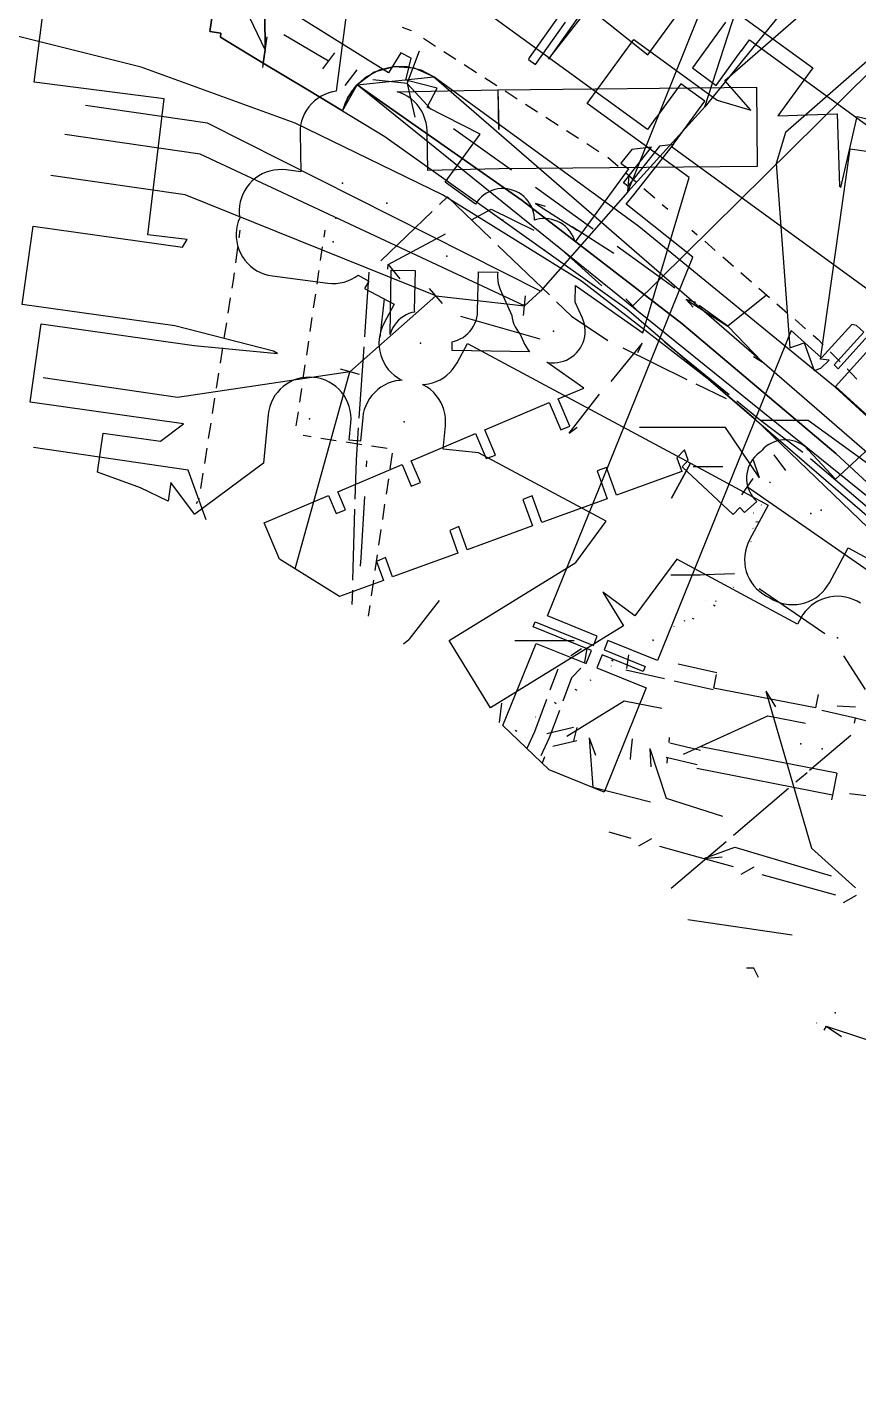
# Model space of a CAD drawing. Header units: metres. Extents: x -3782 to -2031, y 18790 to 19846.
# Drawn here: x -2249.2 to -2207.2, y 19476.4 to 19544.5 of the extents above; entities that cross this region are included whole.
import ezdxf

# ---------------------------------------------------------------- set-up
doc = ezdxf.new("R2010")
doc.units = ezdxf.units.M
for name, color, linetype in [('BOUNDARY', 7, 'Continuous'), ('CURB', 7, 'Continuous'), ('ELECTR_CABLE', 7, 'Continuous'), ('ELECTR_CABLE_COMM', 7, 'Continuous'), ('GAS', 7, 'Continuous'), ('GRASS', 7, 'Continuous'), ('GROUND', 7, 'Continuous'), ('HEAT', 7, 'Continuous'), ('OVERHEAD_POWER_LINE', 7, 'Continuous'), ('ROAD', 7, 'Continuous'), ('SEWER', 7, 'Continuous'), ('SIDEWALK_PATH', 7, 'Continuous'), ('TREE', 7, 'Continuous'), ('WATER_PIPELINE', 7, 'Continuous')]:
    doc.layers.add(name, color=color, linetype=linetype)

msp = doc.modelspace()

# ---------------------------------------------------------------- linework, layer by layer
at = {"layer": 'BOUNDARY'}
msp.add_lwpolyline([(-2172.426, 19475.476), (-2174.146, 19480.033), (-2177.941, 19487.572), (-2182.51, 19494.669), (-2187.801, 19501.246), (-2193.756, 19507.228), (-2200.307, 19512.55), (-2201.821, 19513.652), (-2203.17, 19515.115), (-2206.266, 19518.791), (-2212.403, 19524.677), (-2214.641, 19526.605), (-2221.186, 19531.68), (-2228.22, 19536.05), (-2235.668, 19539.67), (-2243.45, 19542.501), (-2251.484, 19544.512)], dxfattribs=at)
at = {"layer": 'CURB'}
for points in [[(-2237.283, 19542.706), (-2237.19, 19543.38), (-2240.031, 19549.341)], [(-2230.264, 19544.527), (-2229.81, 19544.36)], [(-2237.101, 19544.027), (-2237.198, 19543.326)], [(-2229.184, 19543.957), (-2228.572, 19543.562)], [(-2228.152, 19543.291), (-2227.54, 19542.897)], [(-2237.267, 19542.831), (-2237.315, 19542.48)], [(-2227.12, 19542.626), (-2226.508, 19542.232)], [(-2233.27, 19540.285), (-2232.532, 19541.612)], [(-2232.532, 19541.612), (-2228.664, 19542.011)], [(-2200.902, 19513.393), (-2200.571, 19515.14), (-2200.858, 19516.045), (-2232.532, 19541.612)], [(-2228.664, 19542.011), (-2189.949, 19508.442), (-2187.164, 19505.419), (-2168.5, 19483.695)], [(-2226.088, 19541.961), (-2225.476, 19541.567)], [(-2225.056, 19541.296), (-2224.444, 19540.901)], [(-2224.023, 19540.631), (-2223.412, 19540.236)], [(-2222.991, 19539.965), (-2222.379, 19539.571)], [(-2221.959, 19539.3), (-2221.347, 19538.906)], [(-2220.927, 19538.635), (-2220.315, 19538.24)], [(-2219.866, 19537.951), (-2219.342, 19537.496)], [(-2218.965, 19537.169), (-2218.415, 19536.691)], [(-2218.037, 19536.364), (-2217.487, 19535.886)], [(-2217.11, 19535.559), (-2216.835, 19535.32)], [(-2238.455, 19534.258), (-2238.509, 19533.871)], [(-2234.172, 19534.258), (-2234.223, 19533.909)], [(-2215.611, 19534.258), (-2215.344, 19534.026)], [(-2238.578, 19533.375), (-2238.686, 19532.6)], [(-2234.296, 19533.414), (-2234.398, 19532.716)], [(-2214.966, 19533.698), (-2214.431, 19533.233)], [(-2214.053, 19532.905), (-2213.518, 19532.441)], [(-2238.754, 19532.105), (-2238.808, 19531.719)], [(-2234.481, 19532.152), (-2234.573, 19531.524)], [(-2234.471, 19532.222), (-2234.481, 19532.152)], [(-2213.14, 19532.113), (-2212.605, 19531.648)], [(-2238.808, 19531.719), (-2238.868, 19531.331)], [(-2212.227, 19531.32), (-2211.692, 19530.856)], [(-2238.946, 19530.837), (-2239.066, 19530.064)], [(-2234.646, 19531.029), (-2234.749, 19530.331)], [(-2211.314, 19530.528), (-2210.779, 19530.063)], [(-2239.144, 19529.57), (-2239.264, 19528.797)], [(-2234.821, 19529.836), (-2234.924, 19529.138)], [(-2210.401, 19529.735), (-2209.865, 19529.271)], [(-2234.996, 19528.644), (-2235.099, 19527.946)], [(-2209.488, 19528.943), (-2209.238, 19528.726)], [(-2209.238, 19528.726), (-2208.973, 19528.457)], [(-2239.342, 19528.303), (-2239.462, 19527.53)], [(-2208.622, 19528.1), (-2208.125, 19527.595)], [(-2235.172, 19527.451), (-2235.274, 19526.753)], [(-2207.774, 19527.239), (-2207.276, 19526.733)], [(-2239.539, 19527.036), (-2239.66, 19526.263)], [(-2235.347, 19526.258), (-2235.449, 19525.56)], [(-2239.737, 19525.769), (-2239.858, 19524.996)], [(-2239.935, 19524.502), (-2240.056, 19523.729)], [(-2235.522, 19525.066), (-2235.625, 19524.368)], [(-2235.26, 19523.885), (-2234.866, 19523.824)], [(-2240.133, 19523.235), (-2240.254, 19522.462)], [(-2234.372, 19523.747), (-2233.586, 19523.625)], [(-2233.092, 19523.549), (-2232.305, 19523.427)], [(-2231.811, 19523.35), (-2231.024, 19523.228)], [(-2230.77, 19522.975), (-2230.885, 19522.187)], [(-2240.331, 19521.968), (-2240.451, 19521.195)], [(-2230.957, 19521.693), (-2231.073, 19520.905)], [(-2240.599, 19520.54), (-2240.671, 19520.426)], [(-2240.528, 19520.701), (-2240.535, 19520.659)], [(-2231.145, 19520.41), (-2231.26, 19519.623)], [(-2231.333, 19519.128), (-2231.448, 19518.34)], [(-2231.52, 19517.846), (-2231.635, 19517.058)], [(-2231.708, 19516.563), (-2231.823, 19515.776)], [(-2231.895, 19515.281), (-2231.975, 19514.737)]]:
    msp.add_lwpolyline(points, dxfattribs=at)
at = {"layer": 'ELECTR_CABLE'}
for points in [[(-2197.162, 19551.618), (-2218.608, 19530.434)], [(-2214.956, 19540.487), (-2212.027, 19549.566)], [(-2218.853, 19536.198), (-2214.138, 19547.942)], [(-2209.586, 19547.113), (-2214.956, 19540.487)], [(-2236.232, 19544.146), (-2233.982, 19542.817)], [(-2233.682, 19543.217), (-2234.282, 19542.417)], [(-2230.004, 19541.679), (-2229.39, 19543.318)], [(-2232.551, 19542.369), (-2233.151, 19541.569)], [(-2230.004, 19541.679), (-2231.745, 19541.856)], [(-2230.004, 19541.679), (-2229.611, 19539.974)], [(-2228.789, 19540.355), (-2230.004, 19541.679)], [(-2240.094, 19539.666), (-2246.268, 19540.568)], [(-2214.956, 19540.487), (-2218.853, 19536.198)], [(-2223.266, 19531.175), (-2240.094, 19539.666)], [(-2240.473, 19538.095), (-2247.3, 19539.093)], [(-2224.739, 19537.284), (-2227.656, 19539.383)], [(-2224.08, 19530.44), (-2240.473, 19538.095)], [(-2241.231, 19536.037), (-2248.016, 19537.029)], [(-2218.853, 19536.198), (-2218.787, 19537.034)], [(-2220.605, 19534.308), (-2223.522, 19536.408)], [(-2218.853, 19536.198), (-2223.266, 19531.175)], [(-2228.55, 19530.93), (-2241.231, 19536.037)], [(-2228.377, 19535.552), (-2227.973, 19535.941)], [(-2227.973, 19535.941), (-2225.778, 19533.83)], [(-2231.334, 19532.703), (-2228.737, 19535.205)], [(-2226.747, 19534.78), (-2225.754, 19535.314)], [(-2225.754, 19535.314), (-2223.605, 19534.257)], [(-2230.965, 19532.514), (-2228.069, 19534.07)], [(-2225.418, 19533.483), (-2222.819, 19530.984)], [(-2222.371, 19533.43), (-2220.16, 19531.438)], [(-2216.471, 19531.332), (-2219.388, 19533.432)], [(-2232.133, 19529.127), (-2231.93, 19532.128)], [(-2230.99, 19532.28), (-2230.965, 19532.514)], [(-2230.965, 19532.514), (-2230.377, 19531.789)], [(-2232.9, 19527.09), (-2228.55, 19530.93)], [(-2231.364, 19528.829), (-2231.152, 19530.789)], [(-2228.219, 19530.555), (-2228.881, 19531.305)], [(-2228.55, 19530.93), (-2224.08, 19530.44)], [(-2224.134, 19529.943), (-2224.026, 19530.937)], [(-2224.08, 19530.44), (-2223.266, 19531.175)], [(-2222.459, 19530.637), (-2221.701, 19529.908)], [(-2218.959, 19530.79), (-2218.257, 19530.078)], [(-2213.795, 19529.406), (-2215.253, 19530.456)], [(-2227.313, 19529.916), (-2223.294, 19528.763)], [(-2221.701, 19529.908), (-2219.866, 19528.673)], [(-2232.152, 19528.857), (-2232.133, 19529.127)], [(-2213.726, 19525.926), (-2217.003, 19528.598)], [(-2232.429, 19524.761), (-2232.185, 19528.359)], [(-2219.109, 19528.302), (-2215.872, 19526.713)], [(-2241.609, 19525.802), (-2248.395, 19526.793)], [(-2232.9, 19527.09), (-2241.609, 19525.802)], [(-2235.671, 19517.134), (-2232.9, 19527.09)], [(-2232.418, 19526.956), (-2233.382, 19527.224)], [(-2215.423, 19526.493), (-2213.886, 19525.739)], [(-2212.146, 19524.638), (-2213.338, 19525.61)], [(-2210.002, 19523.012), (-2212.146, 19524.638)], [(-2212.096, 19524.647), (-2209.739, 19524.647)], [(-2209.739, 19524.647), (-2205.62, 19521.672)], [(-2232.573, 19522.635), (-2232.463, 19524.262)], [(-2213.921, 19524.289), (-2218.268, 19524.289)], [(-2212.198, 19521.737), (-2213.921, 19524.289)], [(-2232.629, 19520.66), (-2232.573, 19522.635)], [(-2232.056, 19522.291), (-2232.039, 19522.589)], [(-2212.198, 19521.737), (-2212.494, 19522.622)], [(-2211.48, 19522.9), (-2210.88, 19522.1)], [(-2206.402, 19519.947), (-2209.618, 19522.693)], [(-2214.054, 19522.299), (-2215.55, 19522.299)], [(-2213.086, 19520.873), (-2212.517, 19521.694)], [(-2212.801, 19521.283), (-2201.21, 19513.25)], [(-2211.697, 19521.542), (-2211.685, 19521.532)], [(-2211.685, 19521.532), (-2211.646, 19521.499)], [(-2211.491, 19521.351), (-2211.489, 19521.348)], [(-2232.323, 19517.685), (-2232.143, 19520.794)], [(-2232.745, 19516.556), (-2232.643, 19520.16)], [(-2212.507, 19519.943), (-2212.515, 19519.952)], [(-2212.112, 19520.365), (-2212.1, 19520.355)], [(-2212.527, 19519.188), (-2212.516, 19519.178)], [(-2212.272, 19519.504), (-2212.381, 19519.488)], [(-2212.64, 19518.52), (-2212.611, 19518.495)], [(-2232.366, 19517.278), (-2232.323, 19517.685)], [(-2215.19, 19516.823), (-2216.687, 19516.823)], [(-2215.477, 19516.825), (-2213.469, 19516.906)], [(-2232.779, 19515.337), (-2232.759, 19516.056)], [(-2213.566, 19516.246), (-2213.554, 19516.236)], [(-2213.515, 19516.204), (-2213.497, 19516.189)], [(-2212.207, 19516.149), (-2208.901, 19513.864)], [(-2214.95, 19515.54), (-2214.946, 19515.538)], [(-2214.44, 19515.248), (-2214.527, 19515.297)], [(-2214.421, 19515.542), (-2214.41, 19515.491)], [(-2216.551, 19514.545), (-2216.549, 19514.545)], [(-2216.004, 19514.542), (-2215.993, 19514.492)], [(-2215.496, 19514.582), (-2215.582, 19514.631)], [(-2216.535, 19514.224), (-2216.531, 19514.209)], [(-2221.566, 19513.491), (-2224.558, 19513.487)], [(-2221.202, 19513.09), (-2221.738, 19512.741)], [(-2220.932, 19513.101), (-2221.036, 19512.409)], [(-2217.59, 19513.558), (-2217.587, 19513.543)], [(-2217.587, 19513.543), (-2217.576, 19513.493)], [(-2219.684, 19512.534), (-2219.598, 19512.485)], [(-2218.811, 19512.781), (-2218.915, 19512.089)], [(-2214.352, 19511.87), (-2216.316, 19512.311)], [(-2207.949, 19512.739), (-2206.857, 19511.031)], [(-2222.389, 19512.067), (-2222.787, 19511)], [(-2221.697, 19511.631), (-2222.139, 19510.449)], [(-2221.226, 19512.121), (-2221.697, 19511.631)], [(-2219.701, 19512.225), (-2219.697, 19512.21)], [(-2216.995, 19511.567), (-2218.959, 19512.008)], [(-2214.381, 19511.787), (-2214.515, 19511.099)], [(-2221.415, 19510.983), (-2221.51, 19511.038)], [(-2220.753, 19511.544), (-2220.742, 19511.494)], [(-2214.544, 19511.016), (-2216.507, 19511.457)], [(-2209.37, 19510.101), (-2214.515, 19511.099)], [(-2211.875, 19510.944), (-2209.563, 19503.02)], [(-2211.875, 19510.944), (-2211.383, 19510.15)], [(-2225.334, 19509.367), (-2225.214, 19510.345)], [(-2222.962, 19510.531), (-2223.571, 19508.899)], [(-2222.47, 19510.317), (-2222.565, 19510.372)], [(-2221.931, 19508.679), (-2219.033, 19510.455)], [(-2219.033, 19510.455), (-2217.126, 19510.092)], [(-2209.236, 19510.789), (-2209.37, 19510.101)], [(-2208.28, 19510.206), (-2207.347, 19510.162)], [(-2223.497, 19509.634), (-2223.525, 19509.65)], [(-2222.313, 19509.981), (-2222.833, 19508.589)], [(-2216.042, 19507.772), (-2211.771, 19509.705)], [(-2211.771, 19509.705), (-2209.865, 19509.333)], [(-2207.348, 19509.577), (-2209.052, 19509.976)], [(-2207.355, 19509.579), (-2207.417, 19509.337)], [(-2198.963, 19507.451), (-2207.355, 19509.579)], [(-2224.466, 19508.918), (-2224.552, 19508.968)], [(-2223.571, 19508.899), (-2223.965, 19508.054)], [(-2221.6, 19509.118), (-2222.946, 19508.796)], [(-2221.432, 19509.117), (-2221.606, 19508.439)], [(-2222.833, 19508.589), (-2223.258, 19507.679)], [(-2221.438, 19508.438), (-2222.64, 19508.15)], [(-2220.81, 19508.597), (-2220.613, 19506.095)], [(-2220.81, 19508.597), (-2220.49, 19507.719)], [(-2218.631, 19508.54), (-2218.711, 19507.744)], [(-2216.759, 19508.605), (-2216.784, 19508.356)], [(-2215.179, 19507.952), (-2216.737, 19508.323)], [(-2209.666, 19506.953), (-2207.585, 19508.729)], [(-2223.06, 19507.632), (-2223.186, 19507.306)], [(-2218.71, 19507.744), (-2218.735, 19507.495)], [(-2217.747, 19508.05), (-2216.907, 19505.547)], [(-2217.747, 19508.05), (-2217.698, 19507.117)], [(-2215.352, 19507.222), (-2216.911, 19507.593)], [(-2216.863, 19507.56), (-2216.888, 19507.311)], [(-2208.29, 19506.798), (-2215.158, 19508.139)], [(-2208.506, 19505.694), (-2215.373, 19507.036)], [(-2210.355, 19506.365), (-2209.794, 19506.844)], [(-2208.29, 19506.798), (-2208.506, 19505.694)], [(-2220.613, 19506.095), (-2217.714, 19505.354)], [(-2216.907, 19505.547), (-2214.061, 19504.625)], [(-2213.504, 19503.677), (-2210.735, 19506.041)], [(-2208.506, 19505.694), (-2208.553, 19505.449)], [(-2206.36, 19505.604), (-2207.651, 19505.755)], [(-2215.413, 19502.047), (-2213.885, 19503.352)], [(-2209.563, 19503.02), (-2207.348, 19501.009)], [(-2216.654, 19500.988), (-2215.413, 19502.047)], [(-2212.485, 19496.945), (-2212.853, 19496.945)], [(-2212.245, 19496.481), (-2212.485, 19496.945)], [(-2209.316, 19494.166), (-2209.307, 19494.178)], [(-2208.828, 19494.009), (-2208.951, 19493.805)], [(-2208.828, 19494.009), (-2201.187, 19491.491)], [(-2208.828, 19494.009), (-2208.051, 19493.49)]]:
    msp.add_lwpolyline(points, dxfattribs=at)
at = {"layer": 'ELECTR_CABLE_COMM'}
for points in [[(-2241.068, 19522.119), (-2248.893, 19523.263)], [(-2240.161, 19519.617), (-2241.068, 19522.119)], [(-2219.814, 19503.83), (-2218.693, 19503.519)], [(-2218.297, 19503.134), (-2217.644, 19503.502)], [(-2217.248, 19503.117), (-2215.009, 19502.495)], [(-2215.009, 19502.495), (-2213.451, 19503.071)], [(-2213.451, 19503.071), (-2208.582, 19501.618)], [(-2215.009, 19502.495), (-2214.078, 19502.573)], [(-2215.009, 19502.495), (-2213.521, 19502.082)], [(-2213.124, 19501.697), (-2212.472, 19502.065)], [(-2212.075, 19501.68), (-2208.348, 19500.645)], [(-2207.951, 19500.259), (-2207.299, 19500.628)]]:
    msp.add_lwpolyline(points, dxfattribs=at)
at = {"layer": 'GAS'}
for points in [[(-2183.357, 19544.715), (-2208.358, 19521.67), (-2209.713, 19523.14), (-2209.825, 19523.25), (-2209.947, 19523.349), (-2210.079, 19523.435), (-2210.218, 19523.508), (-2210.363, 19523.567), (-2210.514, 19523.611), (-2210.668, 19523.641), (-2210.824, 19523.655), (-2210.981, 19523.653), (-2211.138, 19523.637), (-2211.291, 19523.605), (-2211.441, 19523.558), (-2211.586, 19523.497), (-2211.724, 19523.421), (-2211.853, 19523.333), (-2211.974, 19523.232), (-2212.084, 19523.12), (-2212.14, 19523.05), (-2212.215, 19523), (-2212.335, 19522.899), (-2212.445, 19522.787), (-2212.544, 19522.665), (-2212.63, 19522.534), (-2212.703, 19522.395), (-2212.762, 19522.249), (-2212.806, 19522.098), (-2212.836, 19521.944), (-2212.85, 19521.788), (-2212.848, 19521.631), (-2212.832, 19521.475), (-2212.8, 19521.321), (-2212.753, 19521.171), (-2212.692, 19521.027), (-2212.616, 19520.889), (-2212.528, 19520.759), (-2212.427, 19520.638), (-2212.329, 19520.532), (-2212.964, 19519.979), (-2213.19, 19520.239), (-2213.526, 19519.879), (-2216.108, 19522.289), (-2215.796, 19522.623), (-2215.988, 19523.15), (-2216.371, 19522.74), (-2216.122, 19522.057), (-2219.424, 19520.853), (-2219.938, 19522.262), (-2220.408, 19522.09), (-2219.894, 19520.681), (-2223.196, 19519.476), (-2223.692, 19520.834), (-2224.153, 19520.639), (-2223.666, 19519.305), (-2226.969, 19518.1), (-2227.396, 19519.271), (-2227.857, 19519.076), (-2227.438, 19517.929), (-2230.741, 19516.724), (-2231.1, 19517.708), (-2231.561, 19517.513), (-2231.21, 19516.553), (-2233.432, 19515.742), (-2236.452, 19517.619), (-2237.23, 19519.463), (-2233.975, 19520.836), (-2233.597, 19519.94), (-2233.127, 19520.111), (-2233.515, 19521.03), (-2230.26, 19522.404), (-2229.805, 19521.323), (-2229.334, 19521.495), (-2229.8, 19522.598), (-2226.546, 19523.971), (-2226.012, 19522.707), (-2225.542, 19522.879), (-2226.085, 19524.166), (-2222.831, 19525.539), (-2222.247, 19524.157), (-2221.787, 19524.351), (-2222.37, 19525.733), (-2221.082, 19526.277), (-2222.952, 19527.592), (-2222.875, 19527.575), (-2222.719, 19527.557), (-2222.562, 19527.553), (-2222.406, 19527.565), (-2222.251, 19527.593), (-2222.1, 19527.635), (-2221.954, 19527.692), (-2221.814, 19527.763), (-2221.681, 19527.848), (-2221.558, 19527.945), (-2221.444, 19528.053), (-2221.342, 19528.173), (-2221.252, 19528.301), (-2221.175, 19528.438), (-2221.112, 19528.582), (-2221.063, 19528.731), (-2221.03, 19528.884), (-2221.011, 19529.04), (-2221.007, 19529.197), (-2221.02, 19529.354), (-2221.047, 19529.508), (-2221.089, 19529.66), (-2221.146, 19529.806), (-2221.512, 19530.623), (-2221.496, 19531.459), (-2218.099, 19529.07), (-2215.749, 19536.913), (-2220.905, 19540.661), (-2218.553, 19543.897), (-2214.335, 19540.831), (-2212.64, 19540.323), (-2213.955, 19541.83), (-2208.059, 19546.971)], [(-2205.43, 19543.957), (-2210.89, 19539.195), (-2211.36, 19537.627), (-2210.671, 19528.304), (-2209.948, 19528.567), (-2209.434, 19527.158), (-2209.104, 19527.279), (-2208.669, 19527.68), (-2209.122, 19527.744), (-2207.609, 19538.374), (-2205.629, 19538.092)]]:
    msp.add_lwpolyline(points, dxfattribs=at)
for points in [[(-2230.808, 19532.24), (-2229.607, 19532.217), (-2229.645, 19530.217), (-2229.642, 19530.116), (-2229.767, 19530.088), (-2229.916, 19530.038), (-2230.059, 19529.973), (-2230.195, 19529.895), (-2230.323, 19529.804), (-2230.441, 19529.701), (-2230.549, 19529.586), (-2230.645, 19529.462), (-2230.728, 19529.329), (-2230.798, 19529.188), (-2230.854, 19529.042), (-2230.871, 19528.979)], [(-2227.739, 19528.18), (-2227.732, 19528.517), (-2227.735, 19528.618), (-2227.611, 19528.647), (-2227.462, 19528.697), (-2227.319, 19528.761), (-2227.183, 19528.839), (-2227.055, 19528.93), (-2226.936, 19529.034), (-2226.829, 19529.148), (-2226.733, 19529.272), (-2226.649, 19529.405), (-2226.58, 19529.546), (-2226.524, 19529.693), (-2226.483, 19529.844), (-2226.457, 19529.999), (-2226.446, 19530.156), (-2226.408, 19532.155), (-2225.425, 19532.137), (-2225.438, 19532.028), (-2225.442, 19531.871), (-2225.43, 19531.715), (-2225.402, 19531.56), (-2225.36, 19531.409), (-2225.303, 19531.262), (-2224.715, 19529.948), (-2224.697, 19529.81), (-2224.662, 19529.657), (-2224.612, 19529.508), (-2224.548, 19529.365), (-2224.469, 19529.229), (-2224.378, 19529.101), (-2224.292, 19529.002), (-2224.067, 19528.5), (-2223.996, 19528.36), (-2223.912, 19528.227), (-2223.816, 19528.105)]]:
    msp.add_lwpolyline(points, close=True, dxfattribs=at)
at = {"layer": 'GRASS'}
msp.add_lwpolyline([(-2231.14, 19539), (-2218.897, 19530.273), (-2201.553, 19515.326), (-2201.885, 19513.58), (-2200.902, 19513.393), (-2200.571, 19515.14), (-2200.555, 19515.388), (-2200.6, 19515.628), (-2200.702, 19515.851), (-2200.858, 19516.045), (-2208.339, 19522.966), (-2216.12, 19529.541), (-2224.188, 19535.76), (-2232.532, 19541.612), (-2232.779, 19541.318), (-2232.986, 19540.996), (-2233.15, 19540.65), (-2233.27, 19540.285)], close=True, dxfattribs=at)
at = {"layer": 'GROUND'}
for points in [[(-2239.748, 19545.898), (-2239.986, 19544.305), (-2239.417, 19544.22), (-2239.447, 19544.012), (-2237.283, 19542.706), (-2235.034, 19541.349), (-2233.27, 19540.285), (-2233.006, 19540.959), (-2232.596, 19541.543), (-2232.524, 19541.607), (-2224.188, 19535.76), (-2216.12, 19529.541), (-2208.339, 19522.966), (-2200.858, 19516.045)], [(-2172.426, 19475.476), (-2174.146, 19480.033), (-2177.941, 19487.572), (-2182.51, 19494.669), (-2187.801, 19501.246), (-2193.756, 19507.228), (-2200.307, 19512.55), (-2201.821, 19513.652), (-2203.17, 19515.115), (-2206.266, 19518.791), (-2212.403, 19524.677), (-2214.641, 19526.605), (-2221.186, 19531.68), (-2228.22, 19536.05), (-2235.668, 19539.67), (-2243.45, 19542.501), (-2251.484, 19544.512)]]:
    msp.add_lwpolyline(points, dxfattribs=at)
at = {"layer": 'HEAT'}
for points in [[(-2232.89, 19546.716), (-2233.594, 19541.278), (-2233.773, 19541.247), (-2233.972, 19541.193), (-2234.165, 19541.12), (-2234.349, 19541.028), (-2234.524, 19540.919), (-2234.687, 19540.793), (-2234.837, 19540.651), (-2234.972, 19540.496), (-2235.092, 19540.328), (-2235.194, 19540.149), (-2235.278, 19539.961), (-2235.344, 19539.765), (-2235.39, 19539.565), (-2235.416, 19539.36), (-2235.422, 19539.154), (-2235.383, 19537.206), (-2236.126, 19537.302), (-2236.331, 19537.319), (-2236.537, 19537.315), (-2236.742, 19537.291), (-2236.943, 19537.247), (-2237.139, 19537.184), (-2237.328, 19537.101), (-2237.508, 19537.001), (-2237.677, 19536.883), (-2237.834, 19536.75), (-2237.977, 19536.601), (-2238.105, 19536.439), (-2238.216, 19536.266), (-2238.31, 19536.083), (-2238.385, 19535.891), (-2238.442, 19535.692), (-2238.478, 19535.49), (-2238.495, 19535.284), (-2238.491, 19535.078), (-2238.468, 19534.882), (-2238.54, 19534.697), (-2238.596, 19534.499), (-2238.633, 19534.296), (-2238.649, 19534.091), (-2238.645, 19533.885), (-2238.621, 19533.68), (-2238.577, 19533.479), (-2238.514, 19533.283), (-2238.432, 19533.094), (-2238.331, 19532.914), (-2238.214, 19532.745), (-2238.08, 19532.588), (-2237.931, 19532.445), (-2237.77, 19532.317), (-2237.596, 19532.206), (-2237.413, 19532.112), (-2237.221, 19532.036), (-2237.023, 19531.98), (-2236.82, 19531.944), (-2234.014, 19531.58), (-2233.808, 19531.564), (-2233.602, 19531.568), (-2233.398, 19531.592), (-2233.196, 19531.635), (-2233, 19531.699), (-2232.811, 19531.781), (-2232.631, 19531.882), (-2232.481, 19531.986), (-2231.948, 19531.687), (-2232.155, 19531.317), (-2230.66, 19530.514), (-2231.182, 19529.541), (-2231.27, 19529.355), (-2231.34, 19529.161), (-2231.391, 19528.961), (-2231.421, 19528.758), (-2231.432, 19528.552), (-2231.422, 19528.346), (-2231.392, 19528.142), (-2231.343, 19527.942), (-2231.274, 19527.748), (-2231.186, 19527.561), (-2231.08, 19527.384), (-2230.958, 19527.219), (-2230.82, 19527.066), (-2230.667, 19526.927), (-2230.502, 19526.804), (-2230.325, 19526.698), (-2230.265, 19526.669), (-2230.368, 19526.664), (-2230.572, 19526.633), (-2230.772, 19526.583), (-2230.966, 19526.514), (-2231.152, 19526.426), (-2231.329, 19526.319), (-2231.495, 19526.197), (-2231.647, 19526.058), (-2231.786, 19525.905), (-2231.908, 19525.74), (-2232.014, 19525.563), (-2232.102, 19525.377), (-2232.172, 19525.183), (-2232.222, 19524.983), (-2232.252, 19524.779), (-2232.368, 19523.591), (-2232.938, 19523.646), (-2232.852, 19524.522), (-2232.842, 19524.728), (-2232.852, 19524.933), (-2232.882, 19525.137), (-2232.933, 19525.337), (-2233.002, 19525.531), (-2233.09, 19525.717), (-2233.196, 19525.894), (-2233.319, 19526.06), (-2233.457, 19526.212), (-2233.61, 19526.351), (-2233.776, 19526.473), (-2233.953, 19526.579), (-2234.139, 19526.667), (-2234.333, 19526.737), (-2234.533, 19526.787), (-2234.737, 19526.817), (-2234.943, 19526.827), (-2235.148, 19526.817), (-2235.352, 19526.786), (-2235.552, 19526.736), (-2235.746, 19526.667), (-2235.932, 19526.579), (-2236.109, 19526.472), (-2236.275, 19526.35), (-2236.427, 19526.211), (-2236.566, 19526.058), (-2236.688, 19525.893), (-2236.794, 19525.716), (-2236.882, 19525.53), (-2236.952, 19525.336), (-2237.002, 19525.136), (-2237.032, 19524.932), (-2237.272, 19522.483), (-2240.743, 19519.899), (-2240.758, 19519.907), (-2241.943, 19521.499), (-2242.077, 19520.548), (-2243.479, 19521.229), (-2245.654, 19522.02), (-2245.375, 19524.001), (-2242.479, 19523.594), (-2241.303, 19524.469), (-2249.059, 19525.56), (-2248.503, 19529.521), (-2240.775, 19528.434), (-2236.552, 19528.02), (-2236.766, 19528.14), (-2241.746, 19529.419), (-2249.472, 19530.505), (-2248.916, 19534.466), (-2241.358, 19533.403), (-2241.133, 19533.789), (-2243.119, 19534.03), (-2242.286, 19540.892), (-2248.859, 19541.74), (-2248.348, 19545.707)], [(-2207.092, 19515.391), (-2207.269, 19515.498), (-2207.455, 19515.586), (-2207.649, 19515.656), (-2207.849, 19515.707), (-2208.053, 19515.737), (-2208.258, 19515.748), (-2208.464, 19515.738), (-2208.668, 19515.708), (-2208.868, 19515.659), (-2209.062, 19515.59), (-2209.249, 19515.502), (-2209.426, 19515.396), (-2209.592, 19515.274), (-2209.745, 19515.136), (-2209.883, 19514.983), (-2210.006, 19514.818), (-2210.113, 19514.642), (-2210.273, 19514.343), (-2216.382, 19517.625), (-2218.502, 19514.76), (-2220.11, 19515.949), (-2219.063, 19514.245), (-2225.794, 19510.111), (-2227.888, 19513.519), (-2221.487, 19517.45), (-2219.943, 19519.538), (-2226.4, 19523.005), (-2228.189, 19523.18), (-2228.072, 19524.369), (-2228.062, 19524.575), (-2228.072, 19524.78), (-2228.102, 19524.984), (-2228.153, 19525.184), (-2228.222, 19525.378), (-2228.31, 19525.564), (-2228.416, 19525.741), (-2228.539, 19525.907), (-2228.677, 19526.059), (-2228.83, 19526.198), (-2228.996, 19526.32), (-2229.173, 19526.426), (-2229.229, 19526.453), (-2229.13, 19526.458), (-2228.926, 19526.487), (-2228.726, 19526.537), (-2228.532, 19526.606), (-2228.345, 19526.694), (-2228.168, 19526.8), (-2228.003, 19526.922), (-2227.85, 19527.06), (-2227.711, 19527.212), (-2227.588, 19527.378), (-2227.482, 19527.554), (-2226.959, 19528.527), (-2215.692, 19522.477), (-2216.638, 19520.714), (-2215.692, 19522.476), (-2211.757, 19520.362), (-2212.704, 19518.6), (-2212.792, 19518.414), (-2212.862, 19518.22), (-2212.912, 19518.02), (-2212.943, 19517.817), (-2212.954, 19517.611), (-2212.944, 19517.405), (-2212.914, 19517.201), (-2212.865, 19517.001), (-2212.796, 19516.807), (-2212.708, 19516.62), (-2212.602, 19516.443), (-2212.48, 19516.278), (-2212.342, 19516.125), (-2212.189, 19515.986), (-2212.024, 19515.863), (-2211.848, 19515.756), (-2211.674, 19515.674), (-2211.509, 19515.574), (-2211.323, 19515.486), (-2211.129, 19515.416), (-2210.929, 19515.366), (-2210.725, 19515.335), (-2210.519, 19515.324), (-2210.313, 19515.334), (-2210.11, 19515.364), (-2209.91, 19515.414), (-2209.715, 19515.483), (-2209.529, 19515.57), (-2209.352, 19515.676), (-2209.186, 19515.798), (-2209.033, 19515.936), (-2208.894, 19516.089), (-2208.771, 19516.254), (-2208.665, 19516.431), (-2207.718, 19518.192), (-2205.949, 19517.242)]]:
    msp.add_lwpolyline(points, dxfattribs=at)
msp.add_lwpolyline([(-2225.419, 19541.355), (-2225.379, 19539.355), (-2225.398, 19541.355), (-2212.355, 19541.48), (-2212.317, 19537.48), (-2225.35, 19537.356), (-2228.962, 19537.283), (-2229.002, 19539.283), (-2229.016, 19539.489), (-2229.051, 19539.692), (-2229.105, 19539.891), (-2229.178, 19540.083), (-2229.27, 19540.268), (-2229.379, 19540.442), (-2229.505, 19540.605), (-2229.647, 19540.755), (-2229.802, 19540.891), (-2229.97, 19541.01), (-2230.149, 19541.112), (-2230.337, 19541.197), (-2230.505, 19541.253)], close=True, dxfattribs=at)
at = {"layer": 'OVERHEAD_POWER_LINE'}
for points in [[(-2223.513, 19535.602), (-2221.405, 19534.258)], [(-2223.02, 19535.447), (-2223.513, 19535.602)], [(-2219.56, 19533.082), (-2221.668, 19534.426)], [(-2215.903, 19530.75), (-2213.795, 19529.406)], [(-2215.41, 19530.595), (-2215.903, 19530.75)], [(-2215.903, 19530.75), (-2215.553, 19530.368)], [(-2211.842, 19530.967), (-2213.795, 19529.406)], [(-2212.065, 19527.602), (-2213.795, 19529.406)], [(-2218.132, 19528.544), (-2219.711, 19526.606)], [(-2218.343, 19528.073), (-2218.132, 19528.544)], [(-2212.507, 19527.869), (-2212.065, 19527.602)], [(-2221.824, 19523.987), (-2220.29, 19525.961)], [(-2221.824, 19523.987), (-2221.411, 19524.3)], [(-2228.387, 19515.541), (-2229.921, 19513.567)], [(-2230.187, 19513.351), (-2229.921, 19513.567)]]:
    msp.add_lwpolyline(points, dxfattribs=at)
at = {"layer": 'ROAD'}
msp.add_lwpolyline([(-2198.911, 19517.639), (-2208.365, 19526.312), (-2208.366, 19526.312), (-2218.291, 19534.443), (-2228.664, 19542.011), (-2228.665, 19542.011), (-2229.305, 19542.346), (-2229.307, 19542.347), (-2229.998, 19542.516), (-2230.001, 19542.517), (-2230.712, 19542.519), (-2230.714, 19542.518), (-2231.416, 19542.348), (-2231.418, 19542.348), (-2232.058, 19542.015), (-2232.06, 19542.013), (-2232.595, 19541.544), (-2232.597, 19541.542), (-2233.006, 19540.96), (-2233.007, 19540.958), (-2233.269, 19540.286), (-2233.27, 19540.285), (-2233.271, 19540.285), (-2235.034, 19541.349), (-2237.282, 19542.706), (-2237.283, 19542.706), (-2237.283, 19542.707), (-2237.19, 19543.379), (-2237.19, 19543.381), (-2237.206, 19545.139)], dxfattribs=at)
at = {"layer": 'SEWER'}
for points in [[(-2220.905, 19547.139), (-2223.847, 19542.973), (-2223.868, 19542.886), (-2223.521, 19542.641), (-2222.01, 19544.781)], [(-2220.221, 19546.656), (-2222.869, 19542.905), (-2220.819, 19545.491), (-2217.84, 19543.129), (-2215.272, 19546.662), (-2209.505, 19542.47), (-2211.269, 19540.043), (-2208.27, 19540.138), (-2208.154, 19536.479), (-2208.095, 19536.423), (-2207.254, 19539.998), (-2204.334, 19539.312)], [(-2206.721, 19528.915), (-2208.222, 19527.255), (-2208.428, 19527.441), (-2206.927, 19529.101), (-2207.295, 19529.433), (-2207.535, 19529.49), (-2209.064, 19527.798), (-2210.595, 19529.182), (-2217.356, 19512.501), (-2219.858, 19513.515), (-2220.05, 19513.042), (-2217.976, 19512.201), (-2218.08, 19511.944), (-2220.154, 19512.785), (-2220.422, 19512.125), (-2217.92, 19511.111), (-2220.055, 19505.843), (-2222.834, 19506.969), (-2225.166, 19509.206), (-2223.48, 19513.365), (-2220.964, 19512.345), (-2220.696, 19513.005), (-2223.64, 19514.198), (-2223.536, 19514.455), (-2220.592, 19513.262), (-2220.4, 19513.735), (-2222.917, 19514.755), (-2215.562, 19532.899), (-2218.93, 19535.57), (-2218.557, 19536.04), (-2216.542, 19538.581), (-2217.26, 19538.498), (-2218.857, 19536.484), (-2219.075, 19536.656), (-2217.65, 19538.453), (-2218.65, 19538.338), (-2219.204, 19537.639), (-2218.827, 19537.365), (-2221.518, 19533.661), (-2221.561, 19533.796), (-2221.622, 19533.941), (-2221.697, 19534.079), (-2221.786, 19534.208), (-2221.887, 19534.329), (-2221.999, 19534.439), (-2222.121, 19534.537), (-2222.253, 19534.623), (-2222.392, 19534.696), (-2222.537, 19534.754), (-2222.688, 19534.799), (-2222.842, 19534.828), (-2222.999, 19534.842), (-2223.156, 19534.84), (-2223.312, 19534.823), (-2223.466, 19534.791), (-2223.569, 19534.759), (-2223.57, 19534.854), (-2223.587, 19535.01), (-2223.619, 19535.163), (-2223.666, 19535.313), (-2223.727, 19535.458), (-2223.802, 19535.596), (-2223.891, 19535.725), (-2223.992, 19535.846), (-2224.104, 19535.956), (-2224.226, 19536.054), (-2224.358, 19536.14), (-2224.497, 19536.213), (-2224.642, 19536.271), (-2224.793, 19536.316), (-2224.947, 19536.345), (-2225.104, 19536.359), (-2225.261, 19536.357), (-2225.417, 19536.34), (-2225.571, 19536.308), (-2225.72, 19536.261), (-2225.865, 19536.2), (-2226.003, 19536.124), (-2226.132, 19536.036), (-2226.253, 19535.935), (-2226.363, 19535.823), (-2226.461, 19535.701), (-2226.558, 19535.567), (-2228.087, 19536.679), (-2226.323, 19539.106), (-2228.99, 19540.48), (-2228.492, 19541.445), (-2230.079, 19541.836), (-2229.804, 19542.956), (-2230.32, 19543.22), (-2230.955, 19542.207), (-2236.954, 19545.966)], [(-2205.047, 19523.359), (-2208.354, 19526.348), (-2206.343, 19528.573)], [(-2215.823, 19499.405), (-2210.54, 19498.623)]]:
    msp.add_lwpolyline(points, dxfattribs=at)
at = {"layer": 'SIDEWALK_PATH'}
for points in [[(-2249.842, 19554.94), (-2249.081, 19554.528), (-2248.322, 19554.114), (-2246.231, 19552.953), (-2244.152, 19551.771), (-2242.086, 19550.567), (-2240.032, 19549.341), (-2238.675, 19548.221), (-2237.717, 19546.787), (-2237.206, 19545.14), (-2237.19, 19543.38), (-2237.283, 19542.706), (-2239.447, 19544.012), (-2239.417, 19544.22), (-2239.986, 19544.305), (-2239.748, 19545.898), (-2243.507, 19546.461), (-2248.937, 19547.274), (-2249.176, 19545.681), (-2250.273, 19545.846)], [(-2198.91, 19517.638), (-2208.365, 19526.312), (-2218.291, 19534.443), (-2228.664, 19542.011), (-2229.637, 19542.45), (-2230.671, 19542.523), (-2231.669, 19542.24), (-2232.532, 19541.612), (-2224.188, 19535.76), (-2216.12, 19529.541), (-2208.339, 19522.966), (-2200.858, 19516.045)]]:
    msp.add_lwpolyline(points, dxfattribs=at)
at = {"layer": 'TREE'}
for p in [(-2233.271, 19536.626), (-2231.029, 19535.617), (-2233.617, 19534.86), (-2225.167, 19534.76), (-2233.744, 19533.663), (-2227.993, 19532.943), (-2223.062, 19533.243), (-2222.607, 19529.153), (-2229.332, 19528.548), (-2234.941, 19524.727), (-2230.162, 19524.574), (-2209.603, 19519.935), (-2209.081, 19520.094), (-2208.263, 19513.648), (-2210.105, 19508.282), (-2209.028, 19508.036), (-2208.375, 19494.683)]:
    msp.add_point(p, dxfattribs=at)
at = {"layer": 'WATER_PIPELINE'}
for points in [[(-2204.103, 19529.352), (-2216.644, 19538.468), (-2214.968, 19540.773), (-2216.177, 19541.652), (-2217.441, 19539.913), (-2217.446, 19539.916), (-2217.857, 19539.35), (-2230.435, 19548.493)], [(-2213.913, 19544.766), (-2215.591, 19542.459), (-2214.382, 19541.58), (-2213.116, 19543.321), (-2213.112, 19543.318), (-2212.7, 19543.884), (-2205.008, 19538.293)]]:
    msp.add_lwpolyline(points, dxfattribs=at)

doc.saveas('drawing.dxf')
